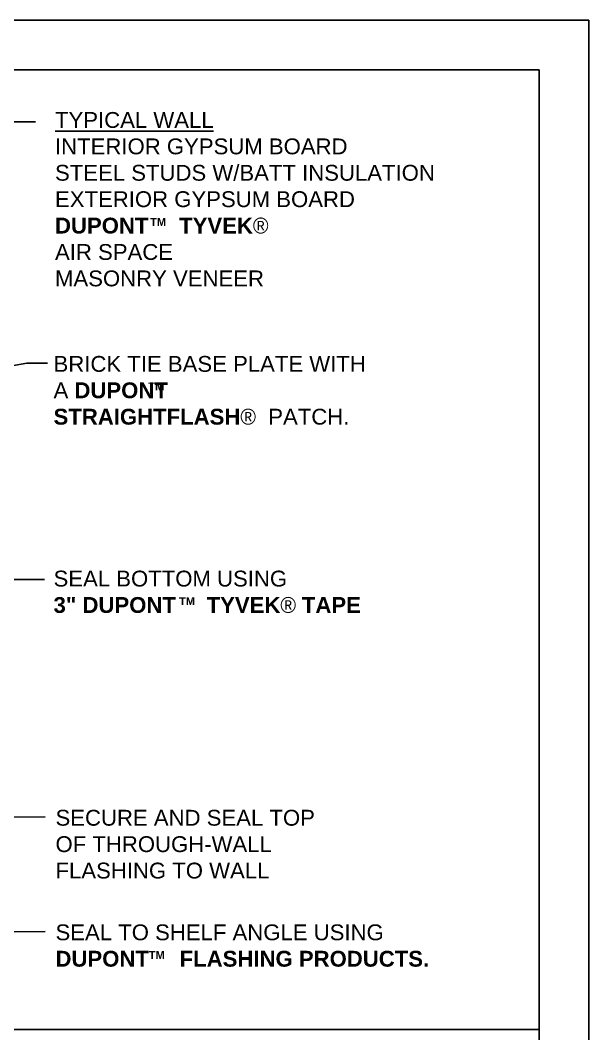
# Model space of a CAD drawing. Extents: x 0 to 51, y 0 to 66.
# Drawn here: x 33.77 to 51, y 35.29 to 66 of the extents above; entities that cross this region are included whole.
import ezdxf

# ---------------------------------------------------------------- set-up
doc = ezdxf.new("R2010")
doc.units = 0
doc.header["$LTSCALE"] = 1.5
doc.header["$MEASUREMENT"] = 0
doc.layers.get('DEFPOINTS').update_dxf_attribs({"linetype": 'CONTINUOUS'})
for name, color, linetype in [('8X11-TTB$0$B', 5, 'CONTINUOUS'), ('TEXT', 7, 'CONTINUOUS'), ('TITLE', 7, 'CONTINUOUS')]:
    doc.layers.add(name, color=color, linetype=linetype)
doc.styles.add('DETAILS', font='sanss___.ttf', dxfattribs={"height": 1})
doc.dimstyles.new('TYVEKDETAILS', dxfattribs={"dimscale": 6, "dimtxt": 1.5, "dimasz": 0.1, "dimexe": 0.75, "dimexo": 0.75, "dimgap": 0.75, "dimtad": 0, "dimtih": 1, "dimtoh": 1, "dimdec": 4, "dimzin": 0, "dimtxsty": 'DETAILS', "dimcen": 0.0625, "dimazin": 3, "dimtfac": 1, "dimtdec": 4, "dimtofl": 0, "dimtmove": 0, "dimatfit": 3, "dimtolj": 1, "dimtzin": 0})

msp = doc.modelspace()

# ---------------------------------------------------------------- linework, layer by layer
at = {"layer": '8X11-TTB$0$B', "color": 7}
for p, q in [((1.5, 64.5), (49.5, 64.5)), ((49.5, 64.5), (49.5, 1.5))]:
    msp.add_line(p, q, dxfattribs=at)
at = {"layer": 'DEFPOINTS'}
for p, q in [((0, 66), (51, 66)), ((51, 66), (51, 0))]:
    msp.add_line(p, q, dxfattribs=at)
at = {"layer": 'TEXT'}
msp.add_line((32.462, 62.921), (34.236, 62.918), dxfattribs=at)
at = {"layer": 'TITLE', "linetype": 'CONTINUOUS'}
msp.add_line((49.5, 35.417), (1.5, 35.417), dxfattribs=at)

# ---------------------------------------------------------------- texts
at = {"layer": 'TEXT', "attachment_point": 4, "style": 'DETAILS'}
for s, insert, char_height in [('{\\fArial|b0|i0|c0|p34;\\LTYPICAL WALL\\P}INTERIOR GYPSUM BOARD\\PSTEEL STUDS W/BATT INSULATION\\PEXTERIOR GYPSUM BOARD\\P{\\fArial|b1|i0|c0|p34;DUPONT     TYVEK\\fSymbol|b0|i0|c2|p18;â \\P\\fArial|b0|i0|c0|p34;AIR SPACE\\PMASONRY VENEER}', (34.825, 60.575), 0.48), ('{\\fSansSerif|b1|i0|c2|p2;TM}', (37.708, 59.885), 0.24), ('{\\fSansSerif|b1|i0|c2|p2;TM}', (37.652, 54.903), 0.24), ('{\\fSansSerif|b1|i0|c2|p2;TM}', (38.583, 48.397), 0.24), ('SECURE AND SEAL TOP\\POF THROUGH-WALL \\PFLASHING TO WALL', (34.84, 41.031), 0.48), ('{\\fSansSerif|b1|i0|c2|p2;TM}', (37.667, 37.674), 0.24)]:
    msp.add_mtext(s, dxfattribs=dict(at, insert=insert, char_height=char_height))
at = {"layer": 'TEXT', "char_height": 0.48, "attachment_point": 4, "style": 'DETAILS'}
for s, insert, width in [('BRICK TIE BASE PLATE WITH  A {\\fSansSerif|b1|i0|c2|p2;DUPONT     STRAIGHTFLASH\\fSymbol|b0|i0|c2|p18;â}  PATCH.', (34.781, 54.784), 10.15656), ('SEAL BOTTOM USING \\P{\\fSansSerif|b1|i0|c2|p2;3" DUPONT     TYVEK\\fSymbol|b0|i0|c2|p18;â \\fSansSerif|b1|i0|c2|p2;TAPE}', (34.781, 48.678), 10.15656), ('SEAL TO SHELF ANGLE USING {\\fSansSerif|b1|i0|c2|p2;DUPONT     FLASHING PRODUCTS.}', (34.84, 37.959), 12.35722)]:
    msp.add_mtext(s, dxfattribs=dict(at, insert=insert, width=width))

# ---------------------------------------------------------------- leaders
at = {"layer": 'TEXT'}
for points, override in [([(26.629, 54.331), (33.975, 55.613), (34.599, 55.613)], {"dimfxl": 3}), ([(21.41, 45.106), (33.213, 49.057), (34.51, 49.057)], {"dimgap": 0.75, "dimtad": 0, "dimfxl": 3}), ([(17.131, 45.924), (33.167, 41.855), (34.529, 41.861)], {"dimfxl": 3}), ([(16.804, 39.479), (33.167, 38.379), (34.529, 38.385)], {"dimfxl": 3})]:
    msp.add_leader(points, dimstyle='TYVEKDETAILS', override=override, dxfattribs=at)

doc.saveas('drawing.dxf')
